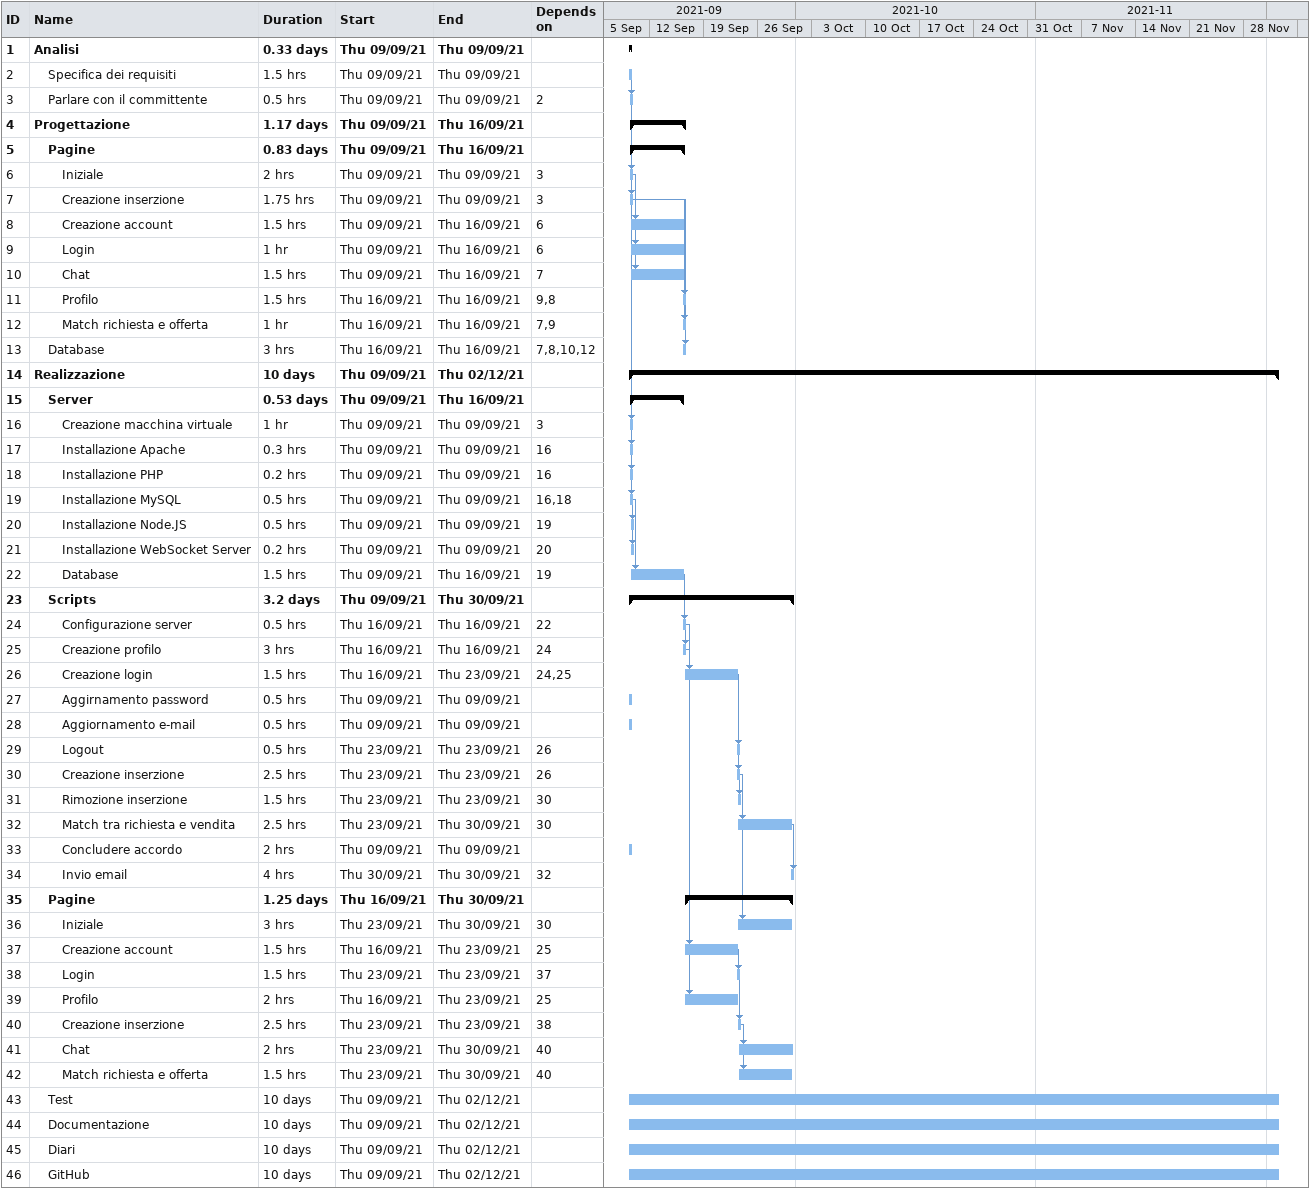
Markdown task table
| ID | Level | Task | Duration | Start | Finish | Predecessors |
|---|---|---|---|---|---|---|
| 1 | 1 | **Analisi** | 0.33d | 2021-09-09 | 2021-09-09 |  |
| 2 | 2 | Specifica dei requisiti | 1.5h | 2021-09-09 | 2021-09-09 |  |
| 3 | 2 | Parlare con il committente | 0.5h | 2021-09-09 | 2021-09-09 | 2 |
| 4 | 1 | **Progettazione** | 1.17d | 2021-09-09 | 2021-09-16 |  |
| 5 | 2 | **Pagine** | 0.83d | 2021-09-09 | 2021-09-16 |  |
| 6 | 3 | Iniziale | 2h | 2021-09-09 | 2021-09-09 | 3 |
| 7 | 3 | Creazione inserzione | 1.75h | 2021-09-09 | 2021-09-09 | 3 |
| 8 | 3 | Creazione account | 1.5h | 2021-09-09 | 2021-09-16 | 6 |
| 9 | 3 | Login | 1h | 2021-09-09 | 2021-09-16 | 6 |
| 10 | 3 | Chat | 1.5h | 2021-09-09 | 2021-09-16 | 7 |
| 11 | 3 | Profilo | 1.5h | 2021-09-16 | 2021-09-16 | 9, 8 |
| 12 | 3 | Match richiesta e offerta | 1h | 2021-09-16 | 2021-09-16 | 7, 9 |
| 13 | 2 | Database | 3h | 2021-09-16 | 2021-09-16 | 7, 8, 10, 12 |
| 14 | 1 | **Realizzazione** | 10d | 2021-09-09 | 2021-12-02 |  |
| 15 | 2 | **Server** | 0.53d | 2021-09-09 | 2021-09-16 |  |
| 16 | 3 | Creazione macchina virtuale | 1h | 2021-09-09 | 2021-09-09 | 3 |
| 17 | 3 | Installazione Apache | 0.3h | 2021-09-09 | 2021-09-09 | 16 |
| 18 | 3 | Installazione PHP | 0.2h | 2021-09-09 | 2021-09-09 | 16 |
| 19 | 3 | Installazione MySQL | 0.5h | 2021-09-09 | 2021-09-09 | 16, 18 |
| 20 | 3 | Installazione Node.JS | 0.5h | 2021-09-09 | 2021-09-09 | 19 |
| 21 | 3 | Installazione WebSocket Server | 0.2h | 2021-09-09 | 2021-09-09 | 20 |
| 22 | 3 | Database | 1.5h | 2021-09-09 | 2021-09-16 | 19 |
| 23 | 2 | **Scripts** | 3.2d | 2021-09-09 | 2021-09-30 |  |
| 24 | 3 | Configurazione server | 0.5h | 2021-09-16 | 2021-09-16 | 22 |
| 25 | 3 | Creazione profilo | 3h | 2021-09-16 | 2021-09-16 | 24 |
| 26 | 3 | Creazione login | 1.5h | 2021-09-16 | 2021-09-23 | 24, 25 |
| 27 | 3 | Aggirnamento password | 0.5h | 2021-09-09 | 2021-09-09 |  |
| 28 | 3 | Aggiornamento e-mail | 0.5h | 2021-09-09 | 2021-09-09 |  |
| 29 | 3 | Logout | 0.5h | 2021-09-23 | 2021-09-23 | 26 |
| 30 | 3 | Creazione inserzione | 2.5h | 2021-09-23 | 2021-09-23 | 26 |
| 31 | 3 | Rimozione inserzione | 1.5h | 2021-09-23 | 2021-09-23 | 30 |
| 32 | 3 | Match tra richiesta e vendita | 2.5h | 2021-09-23 | 2021-09-30 | 30 |
| 33 | 3 | Concludere accordo | 2h | 2021-09-09 | 2021-09-09 |  |
| 34 | 3 | Invio email | 4h | 2021-09-30 | 2021-09-30 | 32 |
| 35 | 2 | **Pagine** | 1.25d | 2021-09-16 | 2021-09-30 |  |
| 36 | 3 | Iniziale | 3h | 2021-09-23 | 2021-09-30 | 30 |
| 37 | 3 | Creazione account | 1.5h | 2021-09-16 | 2021-09-23 | 25 |
| 38 | 3 | Login | 1.5h | 2021-09-23 | 2021-09-23 | 37 |
| 39 | 3 | Profilo | 2h | 2021-09-16 | 2021-09-23 | 25 |
| 40 | 3 | Creazione inserzione | 2.5h | 2021-09-23 | 2021-09-23 | 38 |
| 41 | 3 | Chat | 2h | 2021-09-23 | 2021-09-30 | 40 |
| 42 | 3 | Match richiesta e offerta | 1.5h | 2021-09-23 | 2021-09-30 | 40 |
| 43 | 2 | Test | 10d | 2021-09-09 | 2021-12-02 |  |
| 44 | 2 | Documentazione | 10d | 2021-09-09 | 2021-12-02 |  |
| 45 | 2 | Diari | 10d | 2021-09-09 | 2021-12-02 |  |
| 46 | 2 | GitHub | 10d | 2021-09-09 | 2021-12-02 |  |
